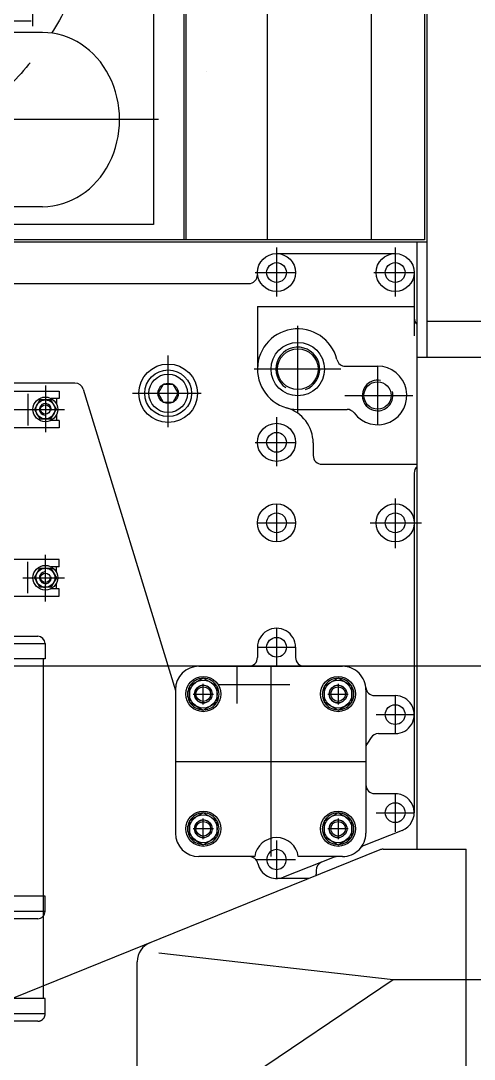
# Model space of a CAD drawing. Header units: millimetres. Extents: x -1838618 to -1600818, y -1770412 to -1553248.
# Drawn here: x -1818008 to -1817698, y -1688114 to -1687405 of the extents above; entities that cross this region are included whole.
import ezdxf

# ---------------------------------------------------------------- set-up
doc = ezdxf.new("R2010")
doc.units = ezdxf.units.MM
doc.header["$LTSCALE"] = 100
for name, pattern in [('ACAD_ISO04W100', [30, 24, -3, 0, -3]), ('CENTER', [2, 1.25, -0.25, 0.25, -0.25]), ('PHANTOM', [2.5, 1.25, -0.25, 0.25, -0.25, 0.25, -0.25])]:
    doc.linetypes.add(name, pattern=pattern)
for name, color, linetype in [('412equipment', 6, 'Continuous'), ('418exhaust', 30, 'Continuous'), ('419insulation', 63, 'PHANTOM'), ('TV', 7, 'Continuous')]:
    doc.layers.add(name, color=color, linetype=linetype)

# ---------------------------------------------------------------- blocks, each defined once
blk = doc.blocks.new('GE-2')
at = {"layer": 'TV', "color": 7, "linetype": 'CENTER', "ltscale": 25.4}
for p, q in [((-21090.29, 47252.84), (-21090.29, 47034.24)), ((-21004.28, 46970.34), (-21179.96, 46970.34)), ((-20923.8, 46882.94), (-20923.8, 46849.48)), ((-20842.8, 46882.94), (-20842.8, 46849.48)), ((-20938.45, 46865.84), (-20910.37, 46865.84)), ((-20857.45, 46865.84), (-20829.37, 46865.84)), ((-20909.3, 46770.44), (-20909.3, 46829.53)), ((-20997.8, 46760.19), (-20997.8, 46809.1)), ((-20854.8, 46801.84), (-20854.8, 46761.84)), ((-20879.89, 46799.84), (-20938.98, 46799.84)), ((-21081.62, 46788.56), (-21081.62, 46756.79)), ((-21022.19, 46783.34), (-20975.18, 46783.34)), ((-20877.28, 46781.84), (-20830.64, 46781.84)), ((-21262.8, 46772.34), (-21068.52, 46772.34)), ((-20923.8, 46766.94), (-20923.8, 46733.48)), ((-20938.45, 46749.84), (-20910.37, 46749.84)), ((-20842.8, 46711.47), (-20842.8, 46677.55)), ((-20923.8, 46707.84), (-20923.8, 46681.84)), ((-20936.8, 46694.84), (-20910.8, 46694.84)), ((-20859.87, 46694.84), (-20824.82, 46694.84)), ((-21081.62, 46641.12), (-21081.62, 46672.89)), ((-21097.05, 46657.34), (-21068.52, 46657.34)), ((-20923.8, 46622.84), (-20923.8, 46596.84)), ((-20936.8, 46609.84), (-20910.8, 46609.84)), ((-20783.3, 46596.84), (-21702.35, 46596.84)), ((-20950.8, 46597.34), (-20950.8, 46571.34)), ((-20927.8, 46596.84), (-20927.8, 46466.84)), ((-20973.8, 46570.84), (-20973.8, 46584.84)), ((-20963.8, 46584.34), (-20914.8, 46584.34)), ((-20881.8, 46584.84), (-20881.8, 46570.84)), ((-20980.8, 46577.84), (-20966.8, 46577.84)), ((-20888.8, 46577.84), (-20874.8, 46577.84)), ((-20842.8, 46576.84), (-20842.8, 46550.84)), ((-20855.8, 46563.84), (-20829.8, 46563.84)), ((-20992.8, 46531.84), (-20862.8, 46531.84)), ((-20842.8, 46509.84), (-20842.8, 46483.84)), ((-20855.8, 46496.84), (-20829.8, 46496.84)), ((-20973.8, 46478.84), (-20973.8, 46492.84)), ((-20881.8, 46492.84), (-20881.8, 46478.84)), ((-20966.8, 46485.84), (-20980.8, 46485.84)), ((-20874.8, 46485.84), (-20888.8, 46485.84)), ((-20923.8, 46477.84), (-20923.8, 46451.84)), ((-20937.9, 46464.84), (-20910.8, 46464.84)), ((-20844.25, 46382.84), (-20781.8, 46382.84))]:
    blk.add_line(p, q, dxfattribs=at)
at = {"layer": 'TV', "color": 7, "linetype": 'Continuous', "ltscale": 25.4}
for p, q in [((-20987.07, 47118.2), (-20987.07, 46888.2)), ((-20985.71, 47118.2), (-20985.71, 46888.2)), ((-20930.11, 47118.2), (-20930.11, 46888.2)), ((-20859.21, 47118.2), (-20859.21, 46888.2)), ((-20822.79, 47118.2), (-20822.79, 46888.2)), ((-20821.3, 47114.34), (-20821.3, 46807.84)), ((-21007.89, 47045.7), (-21007.89, 46898.7)), ((-21105.93, 47037.84), (-21091.29, 47037.84)), ((-21083.49, 47029.84), (-21117.08, 47029.84)), ((-20971.5, 47002.99), (-20971.59, 47002.99)), ((-21083.49, 46910.84), (-21277.94, 46910.84)), ((-21007.89, 46898.7), (-21129.86, 46898.7)), ((-20822.79, 46888.2), (-21131.8, 46888.2)), ((-20821.3, 46886.7), (-21131.8, 46886.7)), ((-20827.8, 46471.84), (-20827.8, 46886.7)), ((-20923.8, 46878.84), (-20842.8, 46878.84)), ((-20829.8, 46865.84), (-20829.8, 46822.55)), ((-21127.87, 46858.34), (-20942.8, 46858.34)), ((-20936.8, 46842.75), (-20936.8, 46799.84)), ((-20936.8, 46842.75), (-20829.8, 46842.75)), ((-20783.3, 46832.44), (-20821.3, 46832.44)), ((-20876.77, 46801.84), (-20854.8, 46801.84)), ((-20781.8, 46807.84), (-20827.8, 46807.84)), ((-21061.46, 46790.34), (-21123.37, 46790.34)), ((-21001.26, 46789.34), (-21004.72, 46783.34)), ((-20994.33, 46789.34), (-21001.26, 46789.34)), ((-20990.87, 46783.34), (-20994.33, 46789.34)), ((-21113.33, 46784.84), (-21072.24, 46784.84)), ((-21093.54, 46782.93), (-21093.54, 46761.37)), ((-21072.24, 46784.84), (-21072.24, 46779.84)), ((-21055.72, 46786.1), (-20992.8, 46580.28)), ((-21004.72, 46783.34), (-21001.26, 46777.34)), ((-20994.33, 46777.34), (-20990.87, 46783.34)), ((-21085.41, 46778.82), (-21089.12, 46772.3)), ((-21077.9, 46778.87), (-21085.41, 46778.82)), ((-21074.11, 46772.39), (-21077.9, 46778.86)), ((-21072.24, 46779.84), (-21077.75, 46779.84)), ((-21074.12, 46779.84), (-21074.12, 46776.21)), ((-21001.26, 46777.34), (-20994.33, 46777.34)), ((-21089.12, 46772.3), (-21085.33, 46765.82)), ((-21085.33, 46765.82), (-21077.82, 46765.87)), ((-21077.82, 46765.87), (-21074.11, 46772.39)), ((-21074.12, 46768.48), (-21074.12, 46764.84)), ((-20909.3, 46772.34), (-20875.67, 46772.34)), ((-21072.24, 46759.84), (-21113.33, 46759.84)), ((-21072.24, 46764.84), (-21077.75, 46764.84)), ((-21072.24, 46764.84), (-21072.24, 46759.84)), ((-20898.8, 46749.39), (-20898.8, 46740.84)), ((-20892.8, 46734.84), (-20827.8, 46734.84)), ((-20829.8, 46728.84), (-20829.8, 46496.84)), ((-21072.24, 46669.84), (-21113.33, 46669.84)), ((-21093.54, 46646.75), (-21093.54, 46668.31)), ((-21072.24, 46664.84), (-21072.24, 46669.84)), ((-21089.12, 46657.39), (-21085.33, 46663.87)), ((-21085.33, 46663.87), (-21077.82, 46663.82)), ((-21077.82, 46663.82), (-21074.11, 46657.3)), ((-21072.24, 46664.84), (-21077.75, 46664.84)), ((-21074.12, 46661.21), (-21074.12, 46664.84)), ((-21085.41, 46650.87), (-21089.12, 46657.39)), ((-21074.11, 46657.3), (-21077.9, 46650.82)), ((-21074.12, 46649.84), (-21074.12, 46653.48)), ((-21077.9, 46650.82), (-21085.41, 46650.87)), ((-21072.24, 46649.84), (-21077.75, 46649.84)), ((-21072.24, 46644.84), (-21072.24, 46649.84)), ((-21113.33, 46644.84), (-21072.24, 46644.84)), ((-21262.8, 46617.34), (-21086.8, 46617.34)), ((-21262.8, 46612.34), (-21081.8, 46612.34)), ((-21081.8, 46612.34), (-21081.8, 46601.84)), ((-20936.8, 46609.84), (-20936.8, 46602.84)), ((-20910.8, 46609.84), (-20910.8, 46602.84)), ((-21081.8, 46601.84), (-21262.8, 46601.84)), ((-21093.3, 46601.84), (-21094.3, 46601.84)), ((-21082.8, 46439.84), (-21082.8, 46601.84)), ((-20976.8, 46596.84), (-20878.8, 46596.84)), ((-20973.79, 46588.81), (-20983.3, 46583.33)), ((-20964.3, 46583.33), (-20973.79, 46588.81)), ((-20881.79, 46588.81), (-20891.3, 46583.33)), ((-20872.3, 46583.33), (-20881.79, 46588.81)), ((-20983.29, 46583.33), (-20983.3, 46572.36)), ((-20964.3, 46572.36), (-20964.3, 46583.33)), ((-20891.29, 46583.33), (-20891.3, 46572.36)), ((-20872.3, 46572.36), (-20872.3, 46583.33)), ((-20992.8, 46580.84), (-20992.8, 46482.84)), ((-20862.8, 46580.84), (-20862.8, 46482.84)), ((-20856.89, 46576.84), (-20842.8, 46576.84)), ((-20983.3, 46572.36), (-20973.8, 46566.88)), ((-20973.8, 46566.87), (-20964.3, 46572.36)), ((-20891.3, 46572.36), (-20881.8, 46566.87)), ((-20881.8, 46566.87), (-20872.3, 46572.36)), ((-20859.24, 46548.17), (-20861.79, 46544.35)), ((-20854.25, 46550.84), (-20842.8, 46550.84)), ((-20856.8, 46509.84), (-20842.8, 46509.84)), ((-20973.79, 46496.81), (-20983.29, 46491.33)), ((-20964.3, 46491.33), (-20973.79, 46496.81)), ((-20881.79, 46496.81), (-20891.3, 46491.33)), ((-20872.3, 46491.33), (-20881.79, 46496.81)), ((-20983.3, 46491.33), (-20983.3, 46480.36)), ((-20964.3, 46480.36), (-20964.3, 46491.33)), ((-20891.3, 46491.33), (-20891.3, 46480.36)), ((-20872.3, 46480.36), (-20872.3, 46491.33)), ((-20838.02, 46484.75), (-20863.97, 46474.5)), ((-20983.3, 46480.36), (-20973.8, 46474.88)), ((-20973.8, 46474.88), (-20964.3, 46480.36)), ((-20891.3, 46480.36), (-20881.8, 46474.87)), ((-20881.8, 46474.87), (-20872.3, 46480.36)), ((-20853.28, 46471.4), (-21192.39, 46334.39)), ((-20851.03, 46471.84), (-20794.4, 46471.84)), ((-20794.4, 46293.84), (-20794.4, 46471.84)), ((-20938.66, 46466.84), (-20976.8, 46466.84)), ((-20884.41, 46466.42), (-20919.02, 46452.75)), ((-20878.8, 46466.84), (-20908.93, 46466.84)), ((-20896.8, 46457.45), (-20896.8, 46454.84)), ((-20901.69, 46451.84), (-20923.8, 46451.84)), ((-21081.8, 46439.84), (-21262.8, 46439.84)), ((-21081.8, 46429.34), (-21081.8, 46439.84)), ((-21081.8, 46429.34), (-21262.8, 46429.34)), ((-21086.8, 46424.34), (-21262.8, 46424.34)), ((-21004.22, 46401.01), (-20844.25, 46382.84)), ((-21018.9, 46277.84), (-21018.9, 46395.05)), ((-21017.07, 46266.24), (-20844.25, 46382.84))]:
    blk.add_line(p, q, dxfattribs=at)
at = {"layer": 'TV', "color": 7, "linetype": 'PHANTOM', "ltscale": 25.4}
for p, q in [((-21082.8, 46369.84), (-21082.8, 46531.84)), ((-21081.8, 46369.84), (-21135.91, 46369.84)), ((-21081.8, 46359.34), (-21081.8, 46369.84)), ((-21086.8, 46354.34), (-21143.46, 46354.34)), ((-21081.8, 46359.34), (-21142.33, 46359.34))]:
    blk.add_line(p, q, dxfattribs=at)
at = {"layer": 'TV', "color": 7, "linetype": 'CENTER', "ltscale": 25.4}
blk.add_circle((-21262.8, 47147.84), 167.5, dxfattribs=at)
at = {"layer": 'TV', "color": 7, "linetype": 'Continuous', "ltscale": 25.4}
for centre, radius in [((-20923.8, 46865.84), 13), ((-20923.8, 46865.84), 6.75), ((-20842.8, 46865.84), 13), ((-20842.8, 46865.84), 6.75), ((-20909.3, 46799.84), 18.25), ((-20909.3, 46799.84), 13.9), ((-20997.8, 46783.34), 20), ((-20997.8, 46783.34), 15.95), ((-20997.8, 46783.34), 13.15), ((-20997.8, 46783.34), 6.93), ((-20854.8, 46781.84), 9.3), ((-21081.62, 46772.34), 8.44), ((-21081.62, 46772.34), 6.5), ((-21081.62, 46772.34), 3.23), ((-20923.8, 46749.84), 13), ((-20923.8, 46749.84), 6.75), ((-20923.8, 46694.84), 13), ((-20842.8, 46694.84), 13), ((-20923.8, 46694.84), 6.75), ((-20842.8, 46694.84), 6.75), ((-21081.62, 46657.34), 8.44), ((-21081.62, 46657.34), 6.5), ((-21081.62, 46657.34), 3.23), ((-20923.8, 46609.84), 6.75), ((-20973.8, 46577.84), 12), ((-20881.8, 46577.84), 12), ((-20973.8, 46577.84), 9.5), ((-20973.8, 46577.84), 6), ((-20973.8, 46577.84), 4.98), ((-20881.8, 46577.84), 9.5), ((-20881.8, 46577.84), 6), ((-20881.8, 46577.84), 4.98), ((-20842.8, 46563.84), 6.75), ((-20842.8, 46496.84), 6.75), ((-20973.8, 46485.84), 12), ((-20881.8, 46485.84), 12), ((-20973.8, 46485.84), 9.5), ((-20973.8, 46485.84), 6), ((-20973.8, 46485.84), 4.98), ((-20881.8, 46485.84), 9.5), ((-20881.8, 46485.84), 6), ((-20881.8, 46485.84), 4.98)]:
    blk.add_circle(centre, radius, dxfattribs=at)
for centre, radius, start, end in [((-20942.8, 46864.34), 6, 269.99996, 0.00002), ((-20823.8, 46834.84), 6, 180.00003, 228.18658), ((-20909.3, 46799.84), 27.5, 13.81604, 269.99989), ((-20909.3, 46799.84), 15, 290.88608, 237.32973), ((-20876.77, 46807.84), 6, 193.81581, 269.99996), ((-20854.8, 46781.84), 20, 216.59499, 89.99993), ((-21061.46, 46784.34), 6, 17.00043, 89.99998), ((-20854.8, 46781.84), 10.45, 78.96398, 269.99989), ((-20854.8, 46781.84), 10.45, 269.99996, 15.72863), ((-21081.62, 46772.34), 4, 350.33743, 260.33998), ((-20923.8, 46749.39), 25, 359.99996, 73.96696), ((-20875.67, 46766.34), 6, 36.59433, 89.99998), ((-20892.8, 46740.84), 6, 180.00003, 269.99996), ((-20823.8, 46728.84), 6, 131.81342, 180.00002), ((-21081.62, 46657.34), 4, 99.66, 9.66257), ((-21081.62, 46657.34), 6.5, 182.61434, 269.99994), ((-21086.8, 46612.34), 5, 0.00002, 89.99998), ((-20923.8, 46609.84), 13, 359.99996, 179.99997), ((-20942.8, 46602.84), 6, 269.99996, 0.00002), ((-20904.8, 46602.84), 6, 180.00003, 269.99996), ((-20976.8, 46580.84), 16, 90.00004, 180.00002), ((-20878.8, 46580.84), 16, 359.99996, 89.99998), ((-20973.8, 46577.84), 10.75, 92.08816, 147.89922), ((-20973.8, 46577.84), 10.75, 32.09012, 87.90071), ((-20881.8, 46577.84), 10.75, 92.08816, 147.89922), ((-20881.8, 46577.84), 10.75, 32.09012, 87.90087), ((-20973.8, 46577.84), 10.75, 152.08673, 207.89779), ((-20973.8, 46577.84), 6, 44.99989, 270.00066), ((-20973.8, 46577.84), 10.75, 332.09186, 27.90293), ((-20881.8, 46577.84), 10.75, 152.08673, 207.89774), ((-20881.8, 46577.84), 6, 45, 269.99924), ((-20881.8, 46577.84), 10.75, 332.09192, 27.90293), ((-20856.89, 46582.84), 6, 185.21546, 269.99996), ((-20842.8, 46563.84), 13, 269.99996, 89.99998), ((-20973.8, 46577.84), 10.75, 212.08471, 267.89572), ((-20973.8, 46577.84), 6, 269.99996, 312.3542), ((-20973.8, 46577.84), 10.75, 272.08295, 327.89392), ((-20881.8, 46577.84), 10.75, 212.08471, 267.89539), ((-20881.8, 46577.84), 6, 269.99996, 312.3542), ((-20881.8, 46577.84), 10.75, 272.08295, 327.89392), ((-20854.25, 46544.84), 6, 90.00004, 146.33008), ((-20856.8, 46541.02), 6, 146.33025, 180.001), ((-20856.8, 46515.84), 6, 180.00003, 269.99996), ((-20842.8, 46496.84), 13, 291.55713, 93.01707), ((-20973.8, 46485.84), 10.75, 92.08816, 147.89922), ((-20973.8, 46485.84), 10.75, 32.09012, 87.90115), ((-20881.8, 46485.84), 10.75, 92.08822, 147.89922), ((-20881.8, 46485.84), 10.75, 32.09012, 87.9012), ((-20973.8, 46485.84), 10.75, 152.08673, 207.89746), ((-20973.8, 46485.84), 6, 45, 269.99995), ((-20973.8, 46485.84), 10.75, 332.09192, 27.90293), ((-20881.8, 46485.84), 10.75, 152.08673, 207.89741), ((-20881.8, 46485.84), 6, 45.00006, 269.99995), ((-20881.8, 46485.84), 10.75, 332.09192, 27.90265), ((-20976.8, 46482.84), 16, 180.00003, 269.99996), ((-20878.8, 46482.84), 16, 269.99996, 0.00002), ((-20973.8, 46485.84), 10.75, 212.08477, 267.8961), ((-20973.8, 46485.84), 6, 269.99996, 312.35486), ((-20973.8, 46485.84), 10.75, 272.08301, 327.89403), ((-20923.8, 46464.84), 15, 7.6622, 172.33769), ((-20881.8, 46485.84), 10.75, 212.08471, 267.8961), ((-20881.8, 46485.84), 6, 269.99996, 312.35486), ((-20881.8, 46485.84), 10.75, 272.08295, 327.89398), ((-20923.8, 46464.84), 6.75, 17.23523, 162.7645), ((-20861.76, 46468.92), 6, 111.55721, 140.74441), ((-20851.03, 46465.84), 6, 89.99987, 112.00002), ((-20942.37, 46460.84), 6, 12.15302, 90.00042), ((-20923.8, 46464.84), 13, 192.15329, 291.55708), ((-20923.8, 46464.84), 6.75, 162.76472, 17.2354), ((-20890.8, 46457.45), 6, 111.55726, 179.99986), ((-20882.21, 46460.84), 6, 90.00004, 111.55655), ((-20899.8, 46454.84), 3, 338.31684, 0.00002), ((-21086.8, 46429.34), 5, 269.99996, 0), ((-21004.9, 46395.05), 14, 112.00002, 180.00002)]:
    blk.add_arc(centre, radius, start, end, dxfattribs=at)
at = {"layer": 'TV', "color": 7, "linetype": 'PHANTOM', "ltscale": 25.4}
blk.add_arc((-21086.8, 46359.34), 5, 269.99996, 0, dxfattribs=at)
at = {"layer": 'TV', "color": 7, "linetype": 'Continuous'}
blk.add_ellipse((-21083.49, 46970.34), major_axis=(0, -59.5), ratio=0.882862, start_param=0, end_param=3.141593, dxfattribs=at)
blk = doc.blocks.new('p-11')
at = {"color": 1, "lineweight": -3}
blk.add_line((-48777.22, 68922.16), (-48246.02, 68922.16), dxfattribs=at)
at = {"layer": '418exhaust', "color": 1, "linetype": 'CENTER'}
blk.add_line((-48517.12, 69212.16), (-48517.12, 68632.16), dxfattribs=at)
at = {"layer": '418exhaust', "color": 2}
blk.add_circle((-48517.12, 68922.16), 150, dxfattribs=at)
at = {"layer": '419insulation', "color": 2}
blk.add_circle((-48517.12, 68922.16), 220, dxfattribs=at)
blk = doc.blocks.new('UPPER PLATFORM')
at = {"lineweight": -3}
blk.add_blockref('p-11', (29790.12, -70671.16), dxfattribs=at)
at = {"layer": '412equipment', "lineweight": -3}
blk.add_blockref('GE-2', (2535.8, -48896.84), dxfattribs=at)

msp = doc.modelspace()

# ---------------------------------------------------------------- block references
at = {"color": 9, "linetype": 'ACAD_ISO04W100'}
msp.add_blockref('UPPER PLATFORM', (-1799445.35, -1685545.74), dxfattribs=at)

doc.saveas('drawing.dxf')
